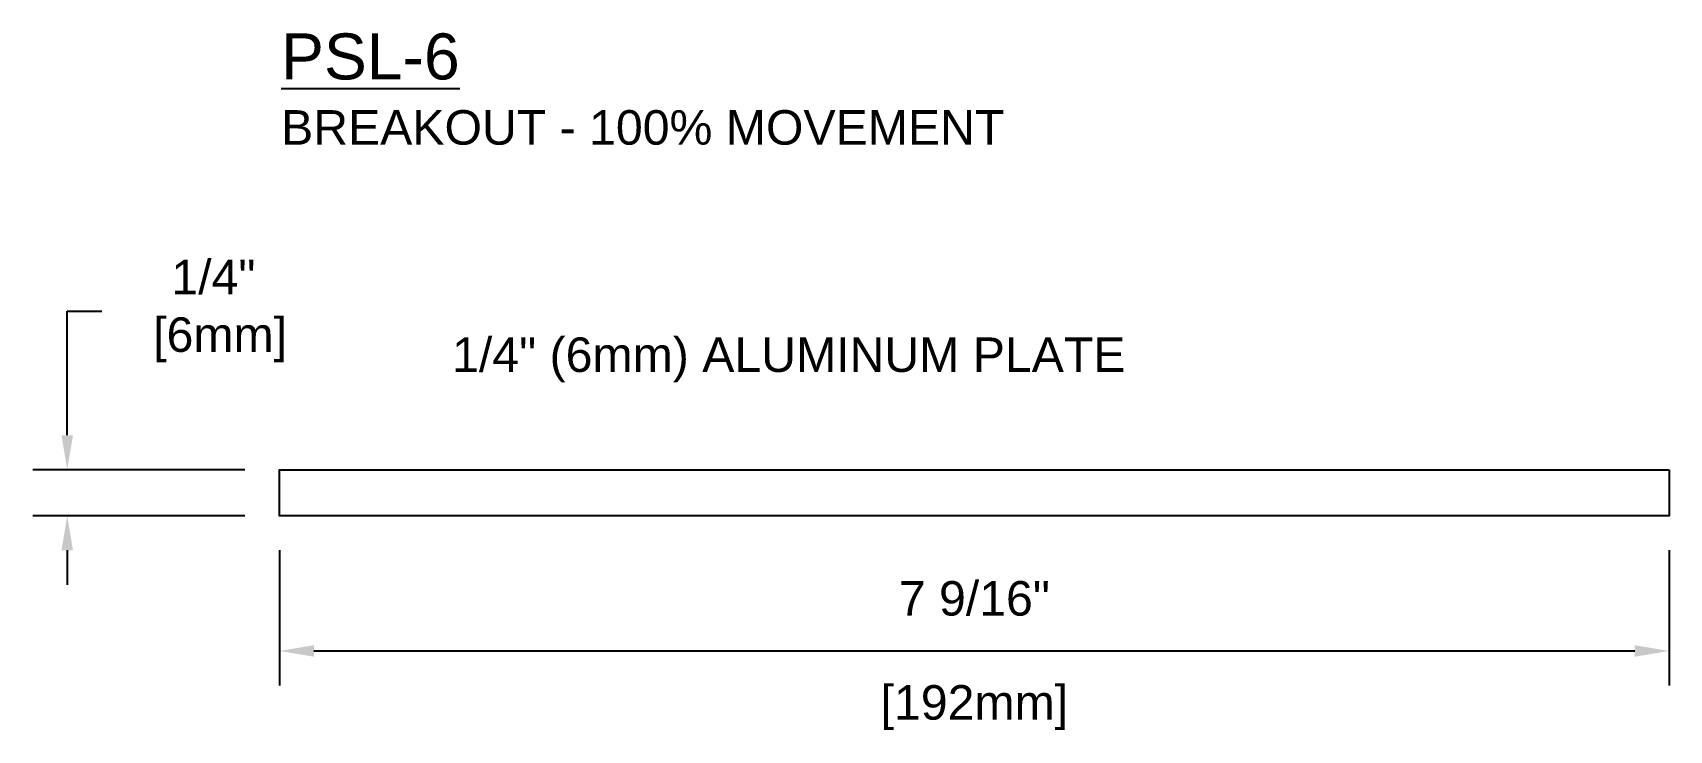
# Model space of a CAD drawing. Header units: inches. Extents: x -7 to 36.6, y -5.5 to 8.5.
# Drawn here: x 27.76 to 36.65, y 4.05 to 7.84 of the extents above; entities that cross this region are included whole.
import ezdxf

# ---------------------------------------------------------------- set-up
doc = ezdxf.new("R2010")
doc.units = ezdxf.units.IN
doc.header["$MEASUREMENT"] = 0
for name, color, linetype in [('DIMENSIONS', 3, 'Continuous'), ('METALS', 7, 'Continuous'), ('TEXT', 2, 'Continuous')]:
    doc.layers.add(name, color=color, linetype=linetype)
doc.styles.add('ARIAL', font='arial.ttf')
doc.dimstyles.new('Arial', dxfattribs={"dimtxt": 0.1875, "dimasz": 0.1875, "dimexe": 0.1875, "dimexo": 0.1875, "dimgap": 0.1875, "dimtad": 0, "dimtih": 1, "dimtoh": 1, "dimdec": 4, "dimzin": 3, "dimdsep": 46, "dimlunit": 4, "dimtxsty": 'ARIAL', "dimcen": 0.125, "dimadec": 0, "dimazin": 0, "dimtfac": 1, "dimtdec": 4, "dimtofl": 0, "dimtmove": 0, "dimatfit": 3, "dimfxl": 0, "dimfrac": 2, "dimtolj": 1, "dimtzin": 0, "dimarcsym": 0})

# ---------------------------------------------------------------- blocks, each defined once
blk = doc.blocks.new('*D18')
at = {"layer": 'Defpoints', "color": 0}
for p in [(27.9437, 5.4669), (29.0967, 5.4669), (29.0967, 5.2169)]:
    blk.add_point(p, dxfattribs=at)
at = {"layer": 'DIMENSIONS', "color": 0, "lineweight": -2}
for p, q in [((27.9437, 5.6544), (27.9437, 6.3287)), ((27.9437, 6.3287), (28.1312, 6.3287)), ((28.9092, 5.4669), (27.7562, 5.4669)), ((28.9092, 5.2169), (27.7562, 5.2169)), ((27.9437, 5.0294), (27.9437, 4.8419))]:
    blk.add_line(p, q, dxfattribs=at)
at = {"layer": 'DIMENSIONS', "color": 0}
for points in [[(27.9125, 5.6544), (27.975, 5.6544), (27.9437, 5.4669)], [(27.9125, 5.0294), (27.975, 5.0294), (27.9437, 5.2169)]]:
    blk.add_solid(points, dxfattribs=at)
at = {"layer": 'DIMENSIONS', "color": 0, "insert": (28.7379, 6.3287), "char_height": 0.1875, "attachment_point": 5, "style": 'ARIAL'}
blk.add_mtext('\\A1;1/4"\\P [6mm]', dxfattribs=at)
blk = doc.blocks.new('*D19')
at = {"layer": 'Defpoints', "color": 0}
for p in [(29.0967, 5.2169), (36.6472, 5.2169), (36.6472, 4.4825)]:
    blk.add_point(p, dxfattribs=at)
at = {"layer": 'DIMENSIONS', "color": 0, "lineweight": -2}
for p, q in [((29.0967, 5.0294), (29.0967, 4.295)), ((36.6472, 5.0294), (36.6472, 4.295)), ((29.2842, 4.4825), (36.4597, 4.4825))]:
    blk.add_line(p, q, dxfattribs=at)
at = {"layer": 'DIMENSIONS', "color": 0}
for points in [[(29.2842, 4.5137), (29.2842, 4.4512), (29.0967, 4.4825)], [(36.4597, 4.5137), (36.4597, 4.4512), (36.6472, 4.4825)]]:
    blk.add_solid(points, dxfattribs=at)
at = {"layer": 'DIMENSIONS', "color": 0, "char_height": 0.1875, "attachment_point": 5, "style": 'ARIAL'}
for s, insert in [('\\A1;7 9/16"', (32.872, 4.7669)), ('\\A1;[192mm]', (32.872, 4.1748))]:
    blk.add_mtext(s, dxfattribs=dict(at, insert=insert))

msp = doc.modelspace()

# ---------------------------------------------------------------- linework, layer by layer
at = {"layer": 'METALS'}
msp.add_lwpolyline([(36.64724, 5.46691), (36.64724, 5.21691), (29.09668, 5.21691), (29.09668, 5.46691)], close=True, dxfattribs=at)

# ---------------------------------------------------------------- texts
at = {"layer": 'TEXT', "insert": (29.10547, 7.8366), "char_height": 0.25, "width": 5.28125, "attachment_point": 1, "style": 'ARIAL'}
msp.add_mtext('{\\LPSL-6\\P\\H0.75x;\\lBREAKOUT - 100% MOVEMENT}', dxfattribs=at)
at = {"layer": 'TEXT', "insert": (30.03451, 6.06354), "char_height": 0.1875, "attachment_point": 4, "style": 'ARIAL'}
msp.add_mtext('1/4" (6mm) ALUMINUM PLATE', dxfattribs=at)

# ---------------------------------------------------------------- dimensions: what is measured, and where the dimension line sits
at = {"layer": 'DIMENSIONS'}
dim = msp.add_linear_dim(base=(27.94372, 5.46691), p1=(29.09668, 5.21691), p2=(29.09668, 5.46691), angle=90, dimstyle='Arial', override={"dimpost": '\\X'}, dxfattribs=at)
dim.commit()
dim.dimension.update_dxf_attribs({"geometry": '*D18', "text_midpoint": (28.73791, 6.32869), "dimtype": 160})
dim = msp.add_linear_dim(base=(36.64724, 4.48248), p1=(29.09668, 5.21691), p2=(36.64724, 5.21691), dimstyle='Arial', override={"dimpost": '\\X'}, dxfattribs=at)
dim.commit()
dim.dimension.update_dxf_attribs({"geometry": '*D19', "text_midpoint": (32.87196, 4.48248)})

doc.saveas('drawing.dxf')
